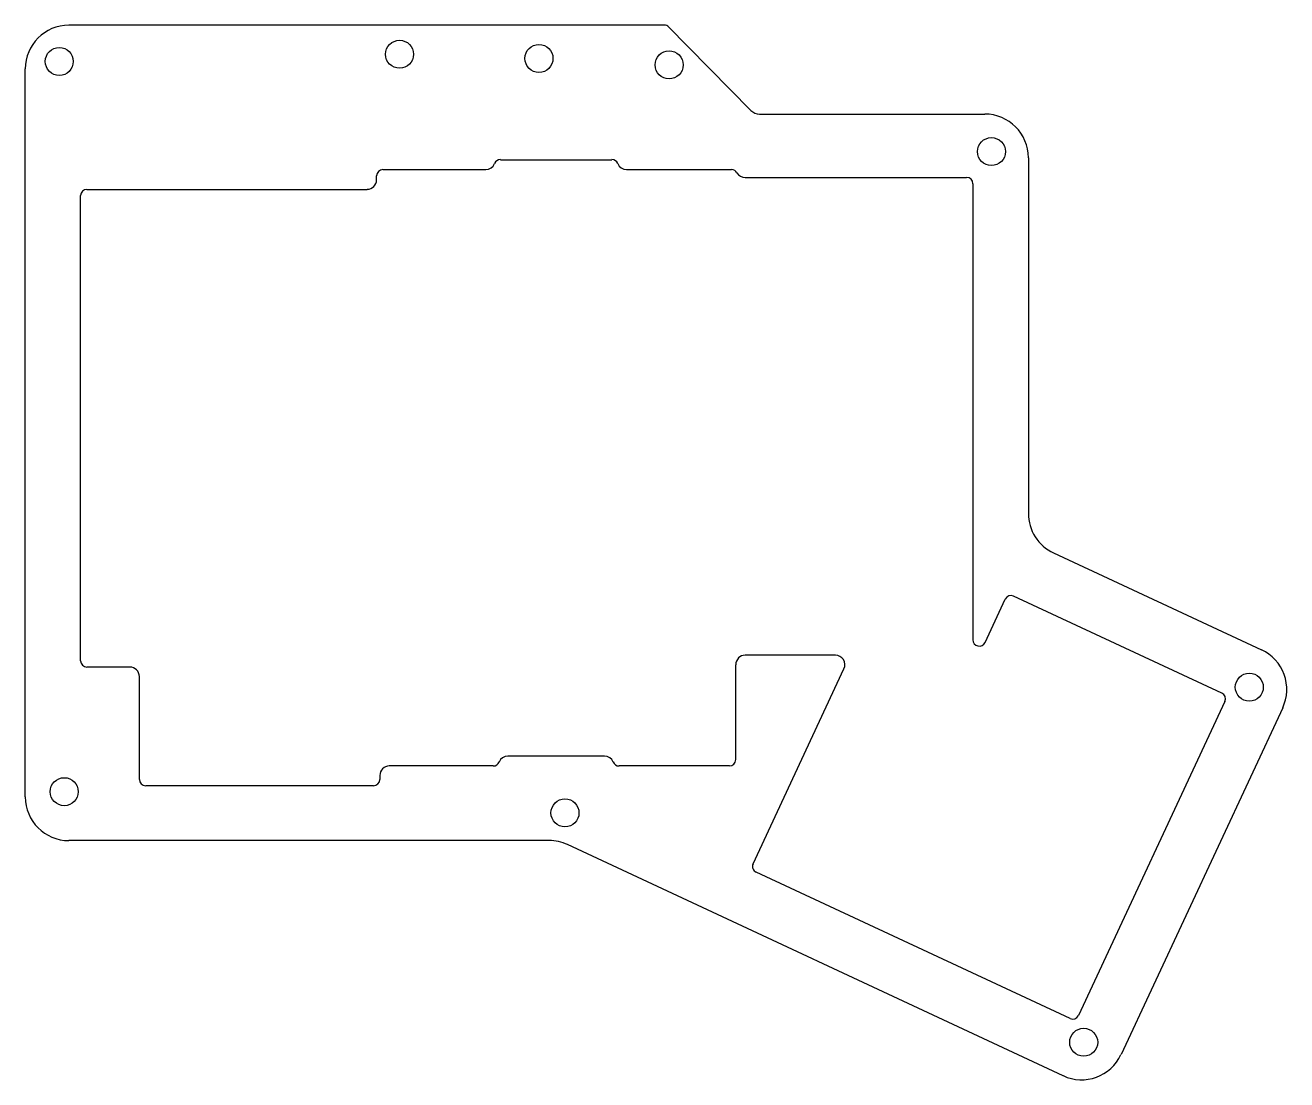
# Model space of a CAD drawing. Header units: millimetres. Extents: x 2453 to 2656, y 1473 to 1643.
import ezdxf

# ---------------------------------------------------------------- set-up
doc = ezdxf.new("R2010")
doc.units = ezdxf.units.MM

msp = doc.modelspace()

# ---------------------------------------------------------------- linework, layer by layer
at = {"color": 7, "linetype": 'Continuous', "lineweight": 25}
for p, q in [((2556.14, 1642.71), (2460.32, 1642.71)), ((2569.83, 1629.04), (2556.5, 1642.56)), ((2453.32, 1518.8), (2453.32, 1635.71)), ((2571.25, 1628.44), (2607.4, 1628.44)), ((2529.62, 1621.12), (2547.52, 1621.12)), ((2614.4, 1621.44), (2614.4, 1564.34)), ((2510.76, 1619.54), (2527.27, 1619.54)), ((2549.88, 1619.54), (2566.73, 1619.54)), ((2509.74, 1617.89), (2509.74, 1618.52)), ((2568.93, 1618.27), (2604.49, 1618.27)), ((2605.5, 1617.25), (2605.5, 1544.05)), ((2462.21, 1540.65), (2462.21, 1615.36)), ((2463.21, 1616.36), (2508.22, 1616.36)), ((2618.45, 1558), (2651.86, 1542.42)), ((2607.45, 1543.62), (2610.69, 1550.57)), ((2645.46, 1535.48), (2612.04, 1551.06)), ((2470.12, 1539.65), (2463.21, 1539.65)), ((2567.4, 1540.04), (2567.4, 1524.8)), ((2583.41, 1541.56), (2568.93, 1541.56)), ((2471.64, 1521.62), (2471.64, 1538.13)), ((2570.19, 1508.08), (2584.79, 1539.39)), ((2645.95, 1534.13), (2622.44, 1483.71)), ((2655.24, 1533.12), (2629.28, 1477.44)), ((2528.47, 1523.78), (2511.78, 1523.78)), ((2546.32, 1525.37), (2530.83, 1525.37)), ((2566.39, 1523.78), (2548.67, 1523.78)), ((2510.25, 1522.26), (2510.25, 1521.62)), ((2509.24, 1520.6), (2472.66, 1520.6)), ((2537.45, 1511.8), (2460.32, 1511.8)), ((2619.98, 1474.05), (2540.41, 1511.15)), ((2621.09, 1483.22), (2570.68, 1506.73))]:
    msp.add_line(p, q, dxfattribs=at)
for centre in [(2458.78, 1636.89), (2513.42, 1638.05), (2535.81, 1637.38), (2556.72, 1636.34), (2608.48, 1622.42), (2649.88, 1536.43), (2459.58, 1519.65), (2539.99, 1516.25), (2623.29, 1479.42)]:
    msp.add_circle(centre, 2.25, dxfattribs=at)
for centre, radius, start, end in [((2460.32, 1635.71), 7, 90, 180), ((2556.14, 1642.21), 0.5, 44.5953, 90), ((2571.25, 1630.44), 2, 224.5953, 270), ((2607.4, 1621.44), 7, 360, 90), ((2529.62, 1620.11), 1.02, 90, 157.9757), ((2547.52, 1620.11), 1.02, 22.0243, 90), ((2510.76, 1618.52), 1.02, 90, 180), ((2527.27, 1621.06), 1.52, 270, 337.9757), ((2549.88, 1621.06), 1.52, 202.0243, 270), ((2566.73, 1618.52), 1.02, 30, 90), ((2568.93, 1619.79), 1.52, 210, 270), ((2508.22, 1617.89), 1.52, 270, 360), ((2604.49, 1617.25), 1.02, 0, 90), ((2463.21, 1615.36), 1, 90, 180), ((2621.4, 1564.34), 7, 180, 245.0019), ((2611.61, 1550.14), 1.02, 65, 155), ((2606.52, 1544.05), 1.02, 180, 335), ((2648.9, 1536.08), 7, 335.0002, 65.0019), ((2463.21, 1540.65), 1, 180, 270), ((2470.12, 1538.13), 1.52, 0, 90), ((2568.93, 1540.04), 1.52, 90, 180), ((2583.41, 1540.04), 1.52, 335, 90), ((2645.03, 1534.56), 1.02, 335, 65), ((2511.78, 1522.26), 1.52, 90, 180), ((2528.47, 1524.8), 1.02, 270, 337.9757), ((2530.83, 1523.84), 1.52, 90, 157.9757), ((2546.32, 1523.84), 1.52, 22.0243, 90), ((2548.67, 1524.8), 1.02, 202.0243, 270), ((2566.39, 1524.8), 1.02, 270, 0), ((2472.66, 1521.62), 1.02, 180, 270), ((2509.24, 1521.62), 1.02, 270, 360), ((2460.32, 1518.8), 7, 180, 270), ((2537.45, 1504.8), 7, 65.0046, 90), ((2571.11, 1507.65), 1.02, 155, 245), ((2621.52, 1484.14), 1.02, 245, 335), ((2622.93, 1480.4), 7, 245.0046, 335.0002)]:
    msp.add_arc(centre, radius, start, end, dxfattribs=at)

doc.saveas('drawing.dxf')
